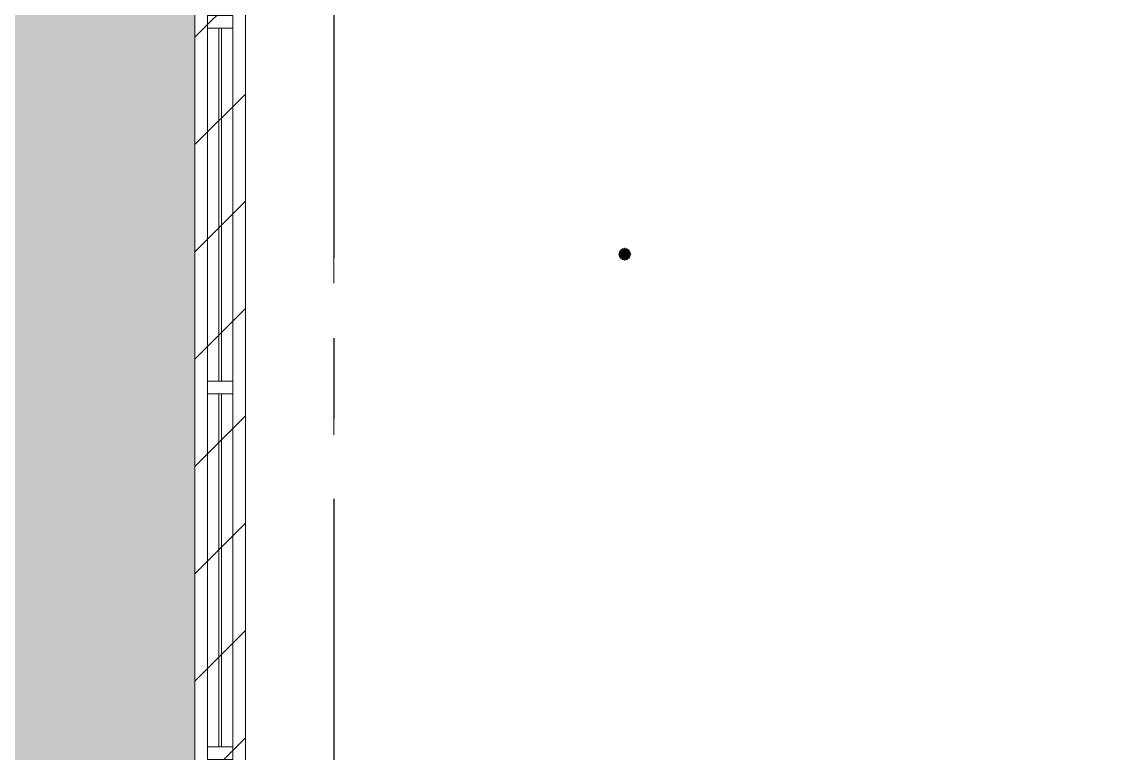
# Model space of a CAD drawing. Header units: millimetres. Extents: x -4000 to 187956, y -58990 to 162485.
# Drawn here: x 59266 to 63586, y 95727 to 98619 of the extents above; entities that cross this region are included whole.
import ezdxf

# ---------------------------------------------------------------- set-up
doc = ezdxf.new("R2010")
doc.units = ezdxf.units.MM
for name, pattern in [('Dash 1_16_', [317.5, 158.75, -158.75]), ('Grid Line', [2222.5, 1270, -317.5, 317.5, -317.5]), ('Grid Line 12_5mm', [2150, 1250, -300, 300, -300])]:
    doc.linetypes.add(name, pattern=pattern)
for name, color, linetype, lineweight in [('A-FLOR', 192, 'Continuous', 13), ('A-FLOR-PATT', 8, 'Continuous', 13), ('A-GLAZ-CURT', 52, 'Continuous', 9), ('A-GLAZ-CWMG', 51, 'Continuous', 9), ('A-WALL', 113, 'Continuous', 13), ('A-WALL-PATT', 111, 'Continuous', 13), ('F-SPRN', 3, 'Continuous', 9), ('P-PIPE', 3, 'Continuous', 9), ('P-PIPE-CNTR', 3, 'Continuous', 9), ('S-GRID', 1, 'Continuous', 30)]:
    doc.layers.add(name, color=color, linetype=linetype, lineweight=lineweight)

# ---------------------------------------------------------------- blocks, each defined once
blk = doc.blocks.new('System Panel - System Panel1-380615-0_000')
at = {"layer": 'A-GLAZ-CURT', "color": 253}
for p, q in [((-698, 5), (698, 5)), ((698, -5), (-698, -5))]:
    blk.add_line(p, q, dxfattribs=at)
at = {"layer": 'A-GLAZ-CURT', "color": 254}
for p, q in [((698, 5), (-698, 5)), ((-698, -5), (-698, 5)), ((-698, 5), (-698, -5)), ((698, 5), (698, -5)), ((698, 5), (698, -5)), ((-698, -5), (698, -5))]:
    blk.add_line(p, q, dxfattribs=at)
blk = doc.blocks.new('Rectangular Mullion - 50 x 100-347488-0_000')
at = {"layer": 'A-GLAZ-CWMG', "color": 252}
for p, q in [((50899.9, 48256.2), (50999.9, 48256.2)), ((50899.9, 46860.2), (50899.9, 48256.2)), ((50999.9, 48256.2), (50999.9, 46860.2)), ((50999.9, 46860.2), (50899.9, 46860.2))]:
    blk.add_line(p, q, dxfattribs=at)
at = {"layer": 'A-GLAZ-CWMG', "color": 254}
for p, q in [((50999.9, 48256.2), (50899.9, 48256.2)), ((50899.9, 46860.2), (50999.9, 46860.2))]:
    blk.add_line(p, q, dxfattribs=at)
at = {"layer": 'A-GLAZ-CWMG', "color": 253}
for p, q in [((50899.9, 48256.2), (50899.9, 46860.2)), ((50999.9, 48256.2), (50999.9, 46860.2))]:
    blk.add_line(p, q, dxfattribs=at)
blk = doc.blocks.new('Rectangular Mullion - 50 x 100-347489-0_000')
at = {"layer": 'A-GLAZ-CWMG', "color": 254}
for p, q in [((50899.9, 54040.2), (50944.9, 54040.2)), ((50944.9, 54040.2), (50899.9, 54040.2)), ((50899.9, 54040.2), (50899.9, 52644.2)), ((50944.9, 54040.2), (50954.9, 54040.2)), ((50954.9, 54040.2), (50999.9, 54040.2)), ((50999.9, 54040.2), (50954.9, 54040.2)), ((50999.9, 52644.2), (50999.9, 54040.2)), ((50899.9, 52644.2), (50944.9, 52644.2)), ((50944.9, 52644.2), (50899.9, 52644.2)), ((50954.9, 52644.2), (50944.9, 52644.2)), ((50954.9, 52644.2), (50999.9, 52644.2)), ((50999.9, 52644.2), (50954.9, 52644.2))]:
    blk.add_line(p, q, dxfattribs=at)
at = {"layer": 'A-GLAZ-CWMG', "color": 253}
for p, q in [((50899.9, 52644.2), (50899.9, 54040.2)), ((50999.9, 52644.2), (50999.9, 54040.2))]:
    blk.add_line(p, q, dxfattribs=at)
at = {"layer": 'A-GLAZ-CWMG', "color": 50}
for p, q in [((50954.9, 54040.2), (50944.9, 54040.2)), ((50944.9, 52644.2), (50954.9, 52644.2))]:
    blk.add_line(p, q, dxfattribs=at)
blk = doc.blocks.new('Rectangular Mullion - 50 x 100-351166-0_000')
at = {"layer": 'A-GLAZ-CWMG', "color": 253}
for p, q in [((25, 50), (-25, 50)), ((-25, -50), (25, -50))]:
    blk.add_line(p, q, dxfattribs=at)
at = {"layer": 'A-GLAZ-CWMG', "color": 254}
for p, q in [((-25, 50), (-25, 5)), ((25, 5), (25, 50)), ((-25, -5), (-25, -50)), ((25, -50), (25, -5))]:
    blk.add_line(p, q, dxfattribs=at)
at = {"layer": 'A-GLAZ-CWMG', "color": 252}
for p, q in [((-25, -50), (-25, 50)), ((-25, 50), (25, 50)), ((25, 50), (25, -50)), ((25, -50), (-25, -50))]:
    blk.add_line(p, q, dxfattribs=at)
at = {"layer": 'A-GLAZ-CWMG', "color": 50}
for p, q in [((-25, 5), (-25, -5)), ((25, -5), (25, 5))]:
    blk.add_line(p, q, dxfattribs=at)
blk = doc.blocks.new('Rectangular Mullion - 50 x 100-V707-0_000')
at = {"layer": 'A-GLAZ-CWMG', "color": 253}
for p, q in [((25, 50), (-25, 50)), ((-25, -50), (25, -50))]:
    blk.add_line(p, q, dxfattribs=at)
at = {"layer": 'A-GLAZ-CWMG', "color": 254}
for p, q in [((-25, 50), (-25, 5)), ((25, 5), (25, 50)), ((-25, -5), (-25, -50)), ((25, -50), (25, -5))]:
    blk.add_line(p, q, dxfattribs=at)
at = {"layer": 'A-GLAZ-CWMG', "color": 252}
for p, q in [((-25, -50), (-25, 50)), ((-25, 50), (25, 50)), ((25, 50), (25, -50)), ((25, -50), (-25, -50))]:
    blk.add_line(p, q, dxfattribs=at)
at = {"layer": 'A-GLAZ-CWMG', "color": 50}
for p, q in [((-25, 5), (-25, -5)), ((25, -5), (25, 5))]:
    blk.add_line(p, q, dxfattribs=at)
blk = doc.blocks.new('CMF2_NHAXUONG_A_rvt-1-0_000')
at = {"layer": 'A-FLOR-PATT', "lineweight": 9}
h = blk.add_hatch(dxfattribs=at)
h.set_pattern_fill('FP_27', color=252, style=0, pattern_type=2)
h.set_pattern_definition([(0, (83000, 72469.74), (0, 100), []), (90, (83000, 72469.74), (-200, 200), [100, -700]), (90, (83400, 72569.74), (-200, 200), [100, -700])])
h.paths.add_polyline_path([(51050, 25999.7), (59350, 25999.7), (59350, 35449.7), (59950, 35449.7), (59950, 45449.7), (59350, 45449.7), (59350, 55449.7), (59950, 55449.7), (59950, 64899.7), (51650, 64899.7), (51650, 55449.7), (51050, 55449.7), (51050, 45449.6), (51650, 45449.6), (51650, 35449.6), (51050, 35449.6), (51050, 26448.8)])
h.paths.add_polyline_path([(114950, 25999.7), (114950, 35449.6), (114350, 35449.6), (114350, 45449.6), (114950, 45449.6), (114950, 55449.7), (114350, 55449.7), (114350, 64899.7), (106050, 64899.7), (106050, 55449.7), (106650, 55449.7), (106650, 45449.7), (106050, 45449.7), (106050, 35449.7), (106650, 35449.7), (106650, 25999.7), (111663.5, 25999.7)])
h.paths.add_polyline_path([(109849.8, 29724.6), (107849.8, 29724.6), (107849.8, 31724.6), (109849.8, 31724.6)])
h.paths.add_polyline_path([(56149.8, 29724.6), (56149.8, 31724.6), (58149.8, 31724.6), (58149.8, 29724.6), (57243.6, 29724.6)])
h.paths.add_polyline_path([(111149.8, 39449.6), (111149.8, 41449.6), (113149.8, 41449.6), (113149.8, 39449.6), (111663.5, 39449.6)])
h.paths.add_polyline_path([(52849.8, 39449.6), (52849.8, 41449.6), (54849.8, 41449.6), (54849.8, 39449.6)])
h.paths.add_polyline_path([(109849.8, 49836.2), (107849.8, 49836.2), (107849.8, 51836.2), (109849.8, 51836.2)])
h.paths.add_polyline_path([(57243.6, 49836.2), (56149.8, 49836.2), (56149.8, 51836.2), (58149.8, 51836.2), (58149.8, 49836.2)])
h.paths.add_polyline_path([(51050, 82900), (59350, 82900), (59350, 91449.6), (59950, 91449.6), (59950, 101449.7), (59350, 101449.7), (59350, 111449.7), (59950, 111449.7), (59950, 118899.7), (51650, 118899.7), (51650, 111449.6), (51050, 111449.6), (51050, 101449.7), (51650, 101449.7), (51650, 91449.6), (51050, 91449.6), (51050, 84850.6)])
h.paths.add_polyline_path([(106650, 82900), (114950, 82900), (114950, 91449.6), (114350, 91449.6), (114350, 101449.7), (114950, 101449.7), (114950, 111449.6), (114350, 111449.6), (114350, 118899.7), (106050, 118899.7), (106050, 111449.7), (106650, 111449.7), (106650, 101449.7), (106050, 101449.7), (106050, 91449.6), (106650, 91449.6), (106650, 89522.8)])
h.paths.add_polyline_path([(54850, 95449.6), (52850, 95449.6), (52850, 97449.6), (54850, 97449.6)])
h.paths.add_polyline_path([(111663.5, 95449.6), (111149.6, 95449.6), (111149.6, 97449.6), (113149.6, 97449.6), (113149.6, 95449.6)])
h.paths.add_polyline_path([(57243.6, 105449.7), (56149.6, 105449.7), (56149.6, 107449.7), (58149.6, 107449.7), (58149.6, 105449.7)])
h.paths.add_polyline_path([(109850, 105449.7), (107850, 105449.7), (107850, 107449.7), (109850, 107449.7)])
h.paths.add_polyline_path([(111663.5, 114174.6), (111149.6, 114174.6), (111149.6, 116174.6), (113149.6, 116174.6), (113149.6, 114174.6)])
h.paths.add_polyline_path([(52850, 114174.6), (52850, 116174.6), (54850, 116174.6), (54850, 114174.6)])
at = {"layer": 'A-WALL-PATT', "lineweight": 9}
h = blk.add_hatch(dxfattribs=at)
h.set_pattern_fill('FP_13', color=250, style=0, pattern_type=2)
h.set_pattern_definition([(45, (0, 0), (-212.132, 212.132), [])])
h.paths.add_polyline_path([(59949.9, 92000), (60149.9, 92000), (60149.9, 100899.9), (59949.9, 100899.9), (59949.9, 93026.9)])
at = {"layer": 'A-FLOR', "color": 71, "lineweight": 15}
blk.add_line((59950, 100090), (59950, 92810), dxfattribs=at)
at = {"layer": 'A-FLOR', "color": 81, "lineweight": 15}
blk.add_line((59950, 92810), (59950, 100090), dxfattribs=at)
at = {"layer": 'A-WALL', "color": 90, "lineweight": 15}
for p, q in [((59949.9, 100899.9), (59949.9, 92000)), ((60149.9, 92000), (60149.9, 100899.9))]:
    blk.add_line(p, q, dxfattribs=at)
at = {"layer": 'A-WALL', "color": 53, "lineweight": 15}
for p, q in [((59949.9, 100090), (59949.9, 92810)), ((60149.9, 92810), (60149.9, 100090))]:
    blk.add_line(p, q, dxfattribs=at)
at = {"layer": 'A-WALL', "color": 35, "lineweight": 15}
for p, q in [((59949.9, 100090), (59949.9, 92810)), ((59949.9, 92810), (59949.9, 100090)), ((60149.9, 100090), (60149.9, 92810)), ((60149.9, 92810), (60149.9, 100090))]:
    blk.add_line(p, q, dxfattribs=at)
at = {"layer": 'S-GRID', "linetype": 'Grid Line 12_5mm', "lineweight": 9}
blk.add_line((60500, 161185.2), (60500, -16487.4), dxfattribs=at)
at = {"layer": 'A-GLAZ-CURT', "color": 250, "lineweight": 9, "rotation": 269.9999999999999}
for p in [(60050.1, 97896), (60050.1, 96450)]:
    blk.add_blockref('System Panel - System Panel1-380615-0_000', p, dxfattribs=at)
at = {"layer": 'A-GLAZ-CWMG', "color": 250, "lineweight": 9, "extrusion": (0, 0, -1), "rotation": 270.0000000000001}
for name, p in [('Rectangular Mullion - 50 x 100-351166-0_000', (-60050.1, 98619)), ('Rectangular Mullion - 50 x 100-V707-0_000', (-60050.1, 97173)), ('Rectangular Mullion - 50 x 100-V707-0_000', (-60050.1, 95727))]:
    blk.add_blockref(name, p, dxfattribs=at)
at = {"layer": 'A-GLAZ-CWMG', "color": 250, "lineweight": 9}
for name, p in [('Rectangular Mullion - 50 x 100-347488-0_000', (9100.1, 50337.8)), ('Rectangular Mullion - 50 x 100-347489-0_000', (9100.1, 44553.8)), ('Rectangular Mullion - 50 x 100-347488-0_000', (9100.1, 48891.8)), ('Rectangular Mullion - 50 x 100-347489-0_000', (9100.1, 43107.8))]:
    blk.add_blockref(name, p, dxfattribs=at)
blk = doc.blocks.new('Sprinkler_Up - DN20-V595-0_000')
at = {"layer": 'F-SPRN', "transparency": 33554534}
for points in [[(-13.5, 0), (-3.9, 0.7), (-1.7, 2.9), (-1.2, 3.5), (-0.6, 4), (0.6, 4), (1.2, 3.5), (1.7, 2.9), (4.6, 0), (22.2, 0), (18, 13.1), (6.9, 21.2), (-6.9, 21.2), (-18, 13.1), (-22.2, 0)], [(3.4, -21.2), (6.9, -21.2), (18, -13.1), (22.2, 0), (3.6, -1), (1.7, -2.9), (1.2, -3.5), (0.6, -4), (-0.6, -4), (-1.2, -3.5), (-1.7, -2.9), (-4.6, 0), (-21.9, -1), (-18, -13.1), (-6.9, -21.2), (0, -21.2)], [(0, -16.7), (4.3, -16.1), (11.8, -11.8), (16.1, -4.3), (16.1, 4.3), (11.8, 11.8), (8.3, 14.4), (0, 16.7), (-4.3, 16.1), (-11.8, 11.8), (-16.1, 4.3), (-16.1, -4.3), (-11.8, -11.8), (-8.3, -14.4)], [(0, -15.6), (7.8, -13.5), (13.5, -7.8), (15.1, -1), (15.1, 4), (13.5, 7.8), (7.8, 13.5), (0, 15.6), (-7.8, 13.5), (-11, 11), (-15.1, 4), (-15.1, -4), (-11, -11), (-7.8, -13.5)], [(-10.9, -5.5), (-10.9, 5.4), (-14.5, 5.4), (-14.5, -5.5)], [(-7.7, -5.5), (-7.7, 5.4), (-10.9, 5.4), (-10.9, -5.5)], [(0, -5.5), (0, 5.4), (-7.7, 5.4), (-7.7, -5.5)], [(0, 0), (5.7, 0), (2.9, 4.9), (-2.9, 4.9), (-5.7, 0)], [(2.9, -4.9), (5.7, 0), (-5.1, -1), (-2.9, -4.9)], [(-4.6, 0), (4.6, 0), (0, 4.6)], [(0, -4.6), (4.6, 0), (-3.6, -1)], [(-1.3, 0), (1.8, 0), (0, 2.6)], [(0, -2.6), (1.3, 0), (-1.1, -1)], [(7.7, -5.5), (7.7, 5.4), (0, 5.4), (0, -5.5)], [(10.9, -5.5), (10.9, 5.4), (7.7, 5.4), (7.7, -5.5)], [(14.5, -5.5), (14.5, 5.4), (10.9, 5.4), (10.9, -5.5)]]:
    blk.add_hatch(color=1, dxfattribs=at).paths.add_polyline_path(points)
at = {"layer": 'F-SPRN', "color": 1}
for p, q in [((-11.5, 5.4), (-14.5, 5.4)), ((-14.5, 5.4), (-11.3, 5.4)), ((-14.5, 5.4), (-14.5, 3.7)), ((-14.5, 3.3), (-14.5, 0)), ((-11.5, 5.4), (-11.5, 4)), ((-10.9, 1.9), (-10.9, 3.6)), ((-10.8, 5.4), (-8, 5.4)), ((-8.1, 5.4), (-10.8, 5.4)), ((-8.1, 5.4), (-8.1, 2.8)), ((-8.1, 2.5), (-8.1, 0.7)), ((-7.7, 4.8), (-7.7, 2.7)), ((-7.7, 4.8), (-7.7, 2.7)), ((-7.7, 2.1), (-7.7, 0.5)), ((-7.7, 2.1), (-7.7, 0.5)), ((-6.7, 5.4), (-4.7, 5.4)), ((-5.8, 3.8), (-5.8, 2.2)), ((-2, 0.4), (-2.1, 0.3)), ((-2.1, 0.3), (-2.1, 0.2)), ((-2.1, 0), (-2.1, 0)), ((-2.1, 0), (-2.1, -0.1)), ((-2, 0.5), (-2, 0.4)), ((-0.5, 2), (-0.6, 2)), ((-0.6, 2), (-0.6, 2)), ((-0.4, 2), (-0.5, 2)), ((-0.3, 2.1), (-0.4, 2)), ((-0.2, 2.1), (-0.3, 2.1)), ((-0.1, 2.1), (-0.2, 2.1)), ((0, 2.1), (-0.1, 2.1)), ((-0.1, 2.1), (-0.1, 2.1)), ((0.5, 2), (0.4, 2)), ((0.6, 2), (0.5, 2)), ((1.1, 1.7), (1.1, 1.8)), ((1.2, 1.7), (1.1, 1.7)), ((1.7, 1.2), (1.6, 1.3)), ((1.8, 1.1), (1.7, 1.2)), ((1.7, 1.2), (1.7, 1.2)), ((1.8, 1), (1.8, 1.1)), ((1.9, 0.9), (1.8, 1)), ((1.8, 1), (1.8, 1)), ((1.9, 0.8), (1.9, 0.9)), ((1.9, 0.7), (1.9, 0.8)), ((2, 0.7), (1.9, 0.7)), ((2, 0.4), (2, 0.5)), ((2.1, 0), (2.1, 0.1)), ((2.1, 0), (2.1, 0)), ((4.7, 5.4), (6.5, 5.4)), ((7.7, 5.4), (10.8, 5.4)), ((7.7, 5.2), (7.7, 2.7)), ((7.7, 5.2), (7.7, 2.7)), ((7.7, 2.3), (7.7, 0.5)), ((7.7, 2.3), (7.7, 0.5)), ((10.8, 5.4), (8.1, 5.4)), ((8.1, 5.4), (8.1, 2.8)), ((8.1, 2.5), (8.1, 0.4)), ((10.9, 5.4), (14.5, 5.4)), ((10.9, 3.6), (10.9, 0.2)), ((14.5, 5.4), (11.5, 5.4)), ((11.5, 5.4), (11.5, 4)), ((11.5, 3), (11.5, 0.2)), ((14.5, 5.4), (14.5, 0)), ((-14.5, -1.3), (-14.5, -3.7)), ((-11.1, -5.5), (-14.5, -5.5)), ((-14.5, -5.5), (-11.5, -5.5)), ((-10.9, -2.6), (-10.9, -1.3)), ((-10.8, -5.5), (-8.1, -5.5)), ((-7.8, -5.5), (-10.8, -5.5)), ((-8.1, -4.2), (-8.1, -5.5)), ((-7.7, -2.7), (-7.7, -4)), ((-7.7, -2.7), (-7.7, -4)), ((-7, -5.5), (-5.8, -5.5)), ((-4.8, -5.5), (-7, -5.5)), ((-5.8, -2.3), (-5.8, -3.8)), ((0, -2.1), (0.1, -2.1)), ((7, -5.5), (4.8, -5.5)), ((5.8, -2.2), (5.8, -3.8)), ((5.8, -5.5), (7, -5.5)), ((7.7, -1), (7.7, -2.3)), ((7.7, -1), (7.7, -2.3)), ((7.7, -2.7), (7.7, -5.4)), ((7.7, -2.7), (7.7, -5.4)), ((10.8, -5.5), (7.7, -5.5)), ((8.1, -1), (8.1, -2.5)), ((8.1, -2.8), (8.1, -5.5)), ((8.1, -5.5), (10.8, -5.5)), ((10.9, -1), (10.9, -3.6)), ((14.5, -5.5), (10.9, -5.5)), ((11.5, -1), (11.5, -3)), ((11.5, -4), (11.5, -5.5)), ((11.5, -5.5), (14.5, -5.5)), ((14.5, -1.3), (14.5, -5.5))]:
    blk.add_line(p, q, dxfattribs=at)
at = {"layer": 'F-SPRN', "color": 1, "flags": 128}
for points in [[(-2.1, 0.2), (-2.1, 0.1), (-2.1, 0)], [(-1.9, 0.8), (-2, 0.7), (-2, 0.6)], [(-2, 0.6), (-2, 0.5), (-2, 0.5)], [(-1.8, 1.1), (-1.8, 1), (-1.9, 0.9)], [(-1.9, 0.9), (-1.9, 0.8), (-1.9, 0.8)], [(-1.5, 1.4), (-1.6, 1.3), (-1.6, 1.3), (-1.7, 1.2), (-1.7, 1.1), (-1.8, 1.1)], [(-1.4, 1.5), (-1.5, 1.5), (-1.5, 1.4)], [(-1.2, 1.7), (-1.3, 1.6), (-1.4, 1.6), (-1.4, 1.5)], [(-1, 1.8), (-1.1, 1.8), (-1.2, 1.7), (-1.2, 1.7)], [(-0.8, 1.9), (-0.9, 1.9), (-0.9, 1.9), (-1, 1.8)], [(-0.6, 2), (-0.7, 2), (-0.8, 1.9)], [(0.2, 2.1), (0.1, 2.1), (0, 2.1)], [(0.4, 2), (0.4, 2), (0.3, 2.1), (0.2, 2.1)], [(0.8, 1.9), (0.7, 2), (0.6, 2)], [(0.9, 1.9), (0.8, 1.9), (0.8, 1.9)], [(1.1, 1.8), (1, 1.8), (0.9, 1.9)], [(1.3, 1.6), (1.3, 1.7), (1.2, 1.7)], [(1.4, 1.5), (1.4, 1.5), (1.3, 1.6)], [(1.6, 1.3), (1.6, 1.4), (1.5, 1.4), (1.4, 1.5)], [(2, 0.5), (2, 0.6), (2, 0.7)], [(2.1, 0.1), (2.1, 0.2), (2.1, 0.2), (2.1, 0.3), (2, 0.4)], [(-2.1, -0.1), (-2.1, -0.2), (-2.1, -0.2), (-2.1, -0.3)], [(-2.1, -0.3), (-2, -0.4), (-2, -0.5), (-2, -0.6), (-2, -0.7), (-1.9, -0.7), (-1.9, -0.8), (-1.9, -0.9), (-1.8, -1), (-1.8, -1), (-1.8, -1.1), (-1.7, -1.2), (-1.7, -1.2), (-1.6, -1.3), (-1.6, -1.4), (-1.5, -1.4), (-1.4, -1.5), (-1.4, -1.5), (-1.3, -1.6), (-1.3, -1.7), (-1.2, -1.7), (-1.1, -1.7), (-1.1, -1.8), (-1, -1.8), (-0.9, -1.9), (-0.8, -1.9), (-0.8, -1.9), (-0.7, -2), (-0.6, -2), (-0.5, -2), (-0.4, -2), (-0.4, -2), (-0.3, -2.1), (-0.2, -2.1), (-0.1, -2.1), (0, -2.1)], [(0.1, -2.1), (0.1, -2.1), (0.2, -2.1), (0.3, -2.1), (0.4, -2), (0.5, -2), (0.6, -2), (0.6, -2), (0.7, -2), (0.8, -1.9), (0.9, -1.9), (0.9, -1.9), (1, -1.8), (1.1, -1.8), (1.2, -1.7), (1.2, -1.7), (1.3, -1.6), (1.4, -1.6), (1.4, -1.5), (1.5, -1.5), (1.5, -1.4), (1.6, -1.3), (1.6, -1.3), (1.7, -1.2), (1.7, -1.1), (1.8, -1.1), (1.8, -1), (1.9, -0.9), (1.9, -0.8), (1.9, -0.8), (2, -0.7), (2, -0.6), (2, -0.5), (2, -0.5), (2, -0.4), (2.1, -0.3), (2.1, -0.2), (2.1, -0.1), (2.1, 0)]]:
    blk.add_lwpolyline(points, dxfattribs=at)
at = {"layer": 'F-SPRN', "color": 1}
for radius, start, end in [(22.2, 360, 180), (21.9, 165.6773, 179.2615), (21.9, 144.7698, 164.8151), (21.9, 126.6942, 143.2701), (16.7, 167.6802, 180), (16.7, 167.6802, 180), (16.7, 155.3879, 164.9693), (16.7, 155.3879, 164.9693), (15.6, 166.4265, 180), (15.6, 166.4265, 180), (15.6, 150.9409, 165), (15.6, 159.6139, 165), (16.7, 136.7213, 149.931), (16.7, 136.7213, 149.931), (15.6, 150.9409, 156.3845), (15.6, 138.4214, 150), (15.6, 138.4214, 150), (21.9, 108.2621, 125.7507), (16.7, 121.4181, 130.5751), (16.7, 121.4181, 130.5751), (15.6, 120.5262, 133.2078), (15.6, 120.5262, 133.2078), (16.7, 106.5995, 120), (16.7, 106.5995, 120), (15.6, 114.4363, 119.9813), (15.6, 114.4363, 119.9813), (21.9, 99.348, 107.901), (4.63, 155.7832, 180), (4.63, 155.7832, 180), (16.7, 96.4143, 105), (16.7, 96.4143, 105), (4.63, 109.0192, 138.2703), (4.63, 109.0192, 138.2703), (21.9, 90.145, 98.8503), (15.6, 95.5762, 100.6843), (15.6, 95.5762, 100.6843), (2.56, 109.0192, 168.8278), (2.56, 109.0192, 168.8278), (2.04, 109.0192, 180), (16.7, 83.0684, 90), (16.7, 83.0684, 90), (4.63, 17.9592, 90), (4.63, 17.9592, 90), (3.81, 57.0577, 90), (2.56, 14.5599, 90), (2.56, 14.5599, 90), (2.04, 10.4703, 90), (21.9, 72.5583, 89.4624), (15.6, 75.573, 80.5892), (15.6, 75.573, 80.5892), (3.81, 16.1605, 43.8358), (15.6, 67.5614, 74.5481), (15.6, 67.5614, 74.5481), (16.7, 60, 75), (16.7, 60, 75), (15.6, 60.0187, 65.5637), (15.6, 60.0187, 65.5637), (21.9, 54.2493, 71.7379), (15.6, 46.7922, 60), (15.6, 46.7922, 60), (16.7, 49.4249, 58.5819), (16.7, 49.4249, 58.5819), (15.6, 30, 41.5786), (15.6, 30, 41.5786), (16.7, 30, 43.2787), (16.7, 30, 43.2787), (21.9, 36.7299, 53.3058), (15.6, 23.6155, 29.5646), (15.6, 15, 29.5646), (15.6, 15, 20.3861), (16.7, 15, 24.6121), (16.7, 15, 24.6121), (15.6, 360, 13.6618), (15.6, 0, 13.6618), (16.7, 360, 12.3198), (16.7, 0, 12.3198), (21.9, 15.1849, 35.2302), (21.9, 0.7385, 14.3227), (22.2, 180, 360), (21.9, 180, 182.916), (21.9, 182.916, 194.3227), (21.9, 195.1849, 215.2302), (21.9, 216.7299, 233.3058), (16.7, 180, 192.3198), (16.7, 180, 192.3198), (16.7, 195.0307, 204.6121), (16.7, 195.0307, 204.6121), (15.6, 180, 183.8734), (15.6, 180, 183.8734), (15.6, 183.8734, 193.6618), (15.6, 183.8734, 193.6618), (15.6, 197.3339, 209.5646), (15.6, 197.3339, 209.5646), (16.7, 210.069, 223.2787), (16.7, 210.069, 223.2787), (15.6, 212.5472, 221.5786), (15.6, 212.5472, 221.5786), (21.9, 234.2493, 251.7379), (16.7, 229.4249, 238.5819), (16.7, 229.4249, 238.5819), (15.6, 233.795, 240), (15.6, 233.795, 240), (16.7, 240, 255), (16.7, 240, 255), (15.6, 240.0187, 254.5481), (15.6, 240.0187, 254.5481), (21.9, 252.5583, 269.4624), (5.71, 180, 192.6541), (4.63, 180, 200.2887), (4.63, 180, 200.2887), (4.63, 200.2887, 0), (4.63, 200.2887, 270), (15.6, 255, 267.64), (15.6, 255, 267.64), (3.81, 180, 204.6327), (3.81, 204.6327, 360), (2.56, 180, 0), (2.56, 180, 360), (2.04, 180, 0), (16.7, 263.0684, 270), (16.7, 263.0684, 270), (4.63, 270, 360), (21.9, 270.145, 278.8503), (15.6, 275.5762, 280.6843), (15.6, 275.5762, 280.6843), (16.7, 276.4143, 285), (16.7, 276.4143, 285), (21.9, 279.348, 287.901), (16.7, 286.5995, 300), (16.7, 286.5995, 300), (5.71, 347.3459, 0), (15.6, 294.4363, 299.9813), (15.6, 294.4363, 299.9813), (21.9, 288.2621, 305.7507), (15.6, 300, 313.2078), (15.6, 300, 313.2078), (16.7, 301.4181, 310.5751), (16.7, 301.4181, 310.5751), (15.6, 318.4214, 330), (15.6, 318.4214, 330), (16.7, 316.7213, 330), (16.7, 316.7213, 330), (21.9, 306.6942, 323.2701), (15.6, 330.4354, 345), (15.6, 330.4354, 336.3845), (15.6, 339.6139, 345), (15.6, 346.3382, 360), (15.6, 346.3382, 360), (16.7, 335.3879, 345), (16.7, 335.3879, 345), (16.7, 347.6802, 360), (16.7, 347.6802, 360), (21.9, 324.7698, 344.8151), (21.9, 345.6773, 357.084), (21.9, 357.084, 360)]:
    blk.add_arc((0, 0), radius, start, end, dxfattribs=at)
blk = doc.blocks.new('Steel_Transition_Threaded_HoaPhat - Standard-V860-0_000')
at = {"layer": 'P-PIPE', "lineweight": 13, "transparency": 33554534}
h = blk.add_hatch(color=1, dxfattribs=at)
h.paths.add_polyline_path([(49550, 97677.6), (49555.8, 97678.4), (49561.3, 97680.6), (49565.9, 97684.2), (49569.5, 97688.8), (49571.7, 97694.3), (49572.5, 97700.1), (49571.7, 97705.9), (49569.5, 97711.3), (49565.9, 97716), (49561.3, 97719.6), (49555.8, 97721.8), (49550, 97722.6), (49544.2, 97721.8), (49538.8, 97719.6), (49534.1, 97716), (49530.5, 97711.3), (49528.3, 97705.9), (49527.6, 97699), (49528.3, 97694.3), (49530.5, 97688.8), (49534.1, 97684.2), (49538.8, 97680.6), (49544.2, 97678.4)])
h.paths.add_polyline_path([(49550, 97680), (49544.8, 97680.7), (49540, 97682.7), (49535.8, 97685.9), (49532.6, 97690), (49530, 97699), (49529.9, 97700.1), (49530.6, 97705.3), (49532.6, 97710.1), (49535.8, 97714.3), (49540, 97717.5), (49544.8, 97719.5), (49550, 97720.2), (49555.2, 97719.5), (49560.1, 97717.5), (49564.2, 97714.3), (49567.4, 97710.1), (49569.4, 97705.3), (49570, 97699), (49569.4, 97694.9), (49567.4, 97690), (49564.2, 97685.9), (49560.1, 97682.7), (49555.2, 97680.7)])
for points in [[(49570.1, 97700.1), (49569.4, 97705.3), (49567.4, 97710.1), (49564.2, 97714.3), (49560.1, 97717.5), (49555.2, 97719.5), (49550, 97720.2), (49544.8, 97719.5), (49540, 97717.5), (49535.8, 97714.3), (49532.6, 97710.1), (49530.6, 97705.3), (49529.9, 97700.1), (49533.6, 97700.1), (49535.8, 97708.3), (49541.8, 97714.3), (49550, 97716.5), (49558.2, 97714.3), (49564.2, 97708.3), (49566.4, 97700.1)], [(49550, 97680), (49555.2, 97680.7), (49560.1, 97682.7), (49564.2, 97685.9), (49567.4, 97690), (49570, 97699), (49570.1, 97700.1), (49566.3, 97699), (49564.2, 97691.9), (49558.2, 97685.9), (49550, 97683.7), (49541.8, 97685.9), (49535.8, 97691.9), (49533.6, 97700.1), (49530, 97699), (49530.6, 97694.9), (49532.6, 97690), (49535.8, 97685.9), (49540, 97682.7), (49544.8, 97680.7)], [(49550, 97681.6), (49554.8, 97682.2), (49559.3, 97684.1), (49563.1, 97687), (49566, 97690.8), (49568.4, 97699), (49568.5, 97700.1), (49567.9, 97704.9), (49566, 97709.3), (49563.1, 97713.2), (49559.3, 97716.1), (49554.8, 97718), (49550, 97718.6), (49545.2, 97718), (49540.8, 97716.1), (49536.9, 97713.2), (49534, 97709.3), (49532.1, 97704.9), (49531.6, 97699), (49532.1, 97695.3), (49534, 97690.8), (49536.9, 97687), (49540.8, 97684.1), (49545.2, 97682.2)]]:
    blk.add_hatch(color=1, dxfattribs=at).paths.add_polyline_path(points)
at = {"layer": 'P-PIPE', "color": 20, "lineweight": 13}
for radius, start, end in [(22.5, 0, 180), (22.5, 0, 180), (20.1, 90.5246, 98.5089), (20.1, 75.0607, 87.9279), (22.5, 180, 0), (22.5, 180, 0), (20.1, 166.0499, 180), (20.1, 180, 183.0068), (20.1, 184.1755, 193.9501), (20.1, 150, 162.7449), (20.1, 197.2551, 210), (18.5, 166.5939, 180), (18.5, 166.5939, 180), (18.5, 180, 193.4061), (18.5, 180, 193.4061), (18.5, 157.6232, 165), (18.5, 157.6232, 165), (18.5, 195, 202.3768), (18.5, 195, 202.3768), (20.1, 128.8856, 148.1553), (20.1, 211.8447, 231.1144), (16.4, 180, 191.4533), (16.4, 168.5467, 175.1607), (18.5, 136.4297, 150), (18.5, 136.4297, 150), (18.5, 210, 223.5703), (18.5, 210, 223.5703), (16.4, 158.0319, 163.506), (16.4, 141.9681, 150), (16.4, 210.6635, 218.0319), (18.5, 123.4976, 133.2041), (18.5, 123.4976, 133.2041), (18.5, 226.7959, 236.5024), (18.5, 226.7959, 236.5024), (20.1, 109.6859, 125.0043), (20.1, 234.9957, 255), (16.4, 230.4733, 236.6389), (16.4, 121.0738, 126.4537), (18.5, 106.819, 120), (18.5, 106.819, 120), (18.5, 240, 255), (18.5, 240, 255), (16.4, 113.4045, 120), (16.4, 240, 246.5955), (16.4, 246.9681, 255), (16.4, 107.4657, 111.9681), (20.1, 100.9975, 105), (20.1, 255.0607, 267.9279), (18.5, 91.4353, 103.2046), (18.5, 91.4353, 103.2046), (16.4, 96.2132, 104.6042), (18.5, 258.0986, 270), (18.5, 258.0986, 270), (16.4, 264.1652, 268.506), (18.5, 78.0986, 90), (18.5, 78.0986, 90), (20.1, 270.5246, 278.5089), (18.5, 271.4353, 283.2046), (18.5, 271.4353, 283.2046), (16.4, 276.4537, 283.9063), (20.1, 280.9975, 285), (16.4, 66.9681, 75), (18.5, 60, 75), (18.5, 60, 75), (16.4, 287.4657, 291.9681), (20.1, 54.9957, 75), (18.5, 286.819, 300), (18.5, 286.819, 300), (16.4, 293.4045, 300), (20.1, 289.6859, 305.0043), (18.5, 46.7959, 56.5024), (18.5, 46.7959, 56.5024), (18.5, 303.4976, 313.2041), (18.5, 303.4976, 313.2041), (20.1, 31.8447, 51.1144), (20.1, 308.8856, 328.1553), (16.4, 30, 38.0319), (18.5, 30, 43.5703), (18.5, 30, 43.5703), (18.5, 316.4297, 330), (18.5, 316.4297, 330), (16.4, 338.0319, 342.8691), (16.4, 0, 8.0319), (16.4, 351.9681, 0), (18.5, 15, 22.3768), (18.5, 15, 22.3768), (18.5, 337.6232, 345), (18.5, 337.6232, 345), (20.1, 17.2551, 30), (20.1, 330, 342.7449), (18.5, 0, 13.4061), (18.5, 0, 13.4061), (18.5, 346.5939, 0), (18.5, 346.5939, 0), (20.1, 0, 13.9501), (20.1, 346.0499, 355.8245), (20.1, 356.9932, 0)]:
    blk.add_arc((49550, 97700.1), radius, start, end, dxfattribs=at)

msp = doc.modelspace()

# ---------------------------------------------------------------- block references
at = {"lineweight": 5}
msp.add_blockref('CMF2_NHAXUONG_A_rvt-1-0_000', (0, 0), dxfattribs=at)

# ---------------------------------------------------------------- next in the draw order: hatches: boundary and pattern name
at = {"layer": 'P-PIPE', "transparency": 33554534}
for points in [[(61641.7, 97685.6), (61642.8, 97687.6), (61641.7, 97691.7), (61642.8, 97695.9), (61646, 97699), (61657.2, 97704.3), (61658.4, 97708.4), (61657.2, 97712.6), (61655.9, 97714.3), (61650, 97716.8), (61641.7, 97714.6), (61635.5, 97708.4), (61633.3, 97700.1), (61635.5, 97691.7), (61638.2, 97688.3)], [(61650, 97683.4), (61658.4, 97685.6), (61661.8, 97688.3), (61666.1, 97695.8), (61666.1, 97704.4), (61661.8, 97711.9), (61658.4, 97714.6), (61650, 97716.8), (61645.7, 97716.2), (61638.2, 97711.9), (61633.9, 97704.4), (61633.9, 97695.8), (61638.2, 97688.3), (61641.7, 97685.6)]]:
    msp.add_hatch(color=1, dxfattribs=at).paths.add_polyline_path(points)

# ---------------------------------------------------------------- next in the draw order: linework, layer by layer
at = {"layer": 'P-PIPE', "color": 1}
for centre, radius, start, end in [((61650, 97700.1), 16.7, 170.1108, 177.203), ((61650, 97700.1), 16.7, 180, 184.3261), ((61650, 97700.1), 16.7, 184.3261, 189.8892), ((61650, 97700.1), 16.7, 190.2154, 195.2487), ((61650, 97700.1), 16.7, 157.579, 164.2722), ((61650, 97700.1), 16.7, 140.6908, 147.6969), ((61650, 97700.1), 16.7, 231.8726, 237.203), ((61650, 97691.7), 8.35, 172.0327, 181.5407), ((61650, 97691.7), 8.35, 199.9004, 209.0413), ((61650, 97691.7), 8.35, 131.0366, 150), ((61650, 97700.1), 16.7, 246.8976, 251.0986), ((61650, 97691.7), 8.35, 226.6998, 240.5692), ((61650, 97691.7), 8.35, 115.6806, 125.5287), ((61650, 97700.1), 16.7, 254.7154, 259.6727), ((61650, 97691.7), 8.35, 249.0027, 259.2369), ((61650, 97691.7), 8.35, 90, 100.6842), ((61650, 97700.1), 16.7, 266.0042, 273.5288), ((61650, 97708.4), 8.35, 270, 280.6842), ((61650, 97708.4), 8.35, 69.0027, 79.2369), ((61650, 97708.4), 8.35, 46.6998, 60.5692), ((61650, 97700.1), 16.7, 284.6882, 289.3082), ((61650, 97708.4), 8.35, 316.3183, 330), ((61650, 97708.4), 8.35, 20.1285, 29.0413), ((61650, 97708.4), 8.35, 8.0385, 17.9918), ((61650, 97700.1), 16.7, 46.0317, 51.8726), ((61650, 97700.1), 16.7, 308.1274, 313.9683), ((61650, 97700.1), 16.7, 32.3031, 45.2846), ((61650, 97700.1), 16.7, 314.7154, 320.6908), ((61650, 97700.1), 16.7, 25.0364, 31.0974), ((61650, 97700.1), 16.7, 328.9026, 336.686), ((61650, 97700.1), 16.7, 16.9375, 22.421), ((61650, 97700.1), 16.7, 4.3093, 9.8892), ((61650, 97700.1), 16.7, 350.1108, 0)]:
    msp.add_arc(centre, radius, start, end, dxfattribs=at)
at = {"layer": 'P-PIPE-CNTR', "color": 1, "linetype": 'Dash 1_16_'}
for p, q in [((61650, 97722.6), (61650, 97725.1)), ((61650, 97721.2), (61650, 97722.6)), ((61650, 97718.6), (61650, 97720.2)), ((61625, 97700.1), (61627.5, 97700.1)), ((61627.8, 97700.1), (61631.5, 97700.1)), ((61636.5, 97700.1), (61642.3, 97700.1)), ((61645.4, 97700.1), (61647.6, 97700.1)), ((61648.7, 97700.1), (61650, 97700.1)), ((61650, 97716.8), (61650, 97718.6)), ((61650, 97713.6), (61650, 97715.2)), ((61650, 97709.8), (61650, 97712.6)), ((61650, 97705.5), (61650, 97709.1)), ((61650, 97702.6), (61650, 97704.3)), ((61650, 97700.1), (61650, 97702.1)), ((61650, 97700.1), (61651.3, 97700.1)), ((61650, 97695.9), (61650, 97697.5)), ((61650, 97691.1), (61650, 97694.6)), ((61650, 97688.1), (61650, 97690.4)), ((61650, 97685), (61650, 97686.5)), ((61650, 97681.6), (61650, 97683.4)), ((61650, 97680), (61650, 97681.6)), ((61650, 97677.6), (61650, 97678.9)), ((61650, 97675.1), (61650, 97677.6)), ((61651.8, 97700.1), (61654.6, 97700.1)), ((61655.7, 97700.1), (61663.5, 97700.1)), ((61666.4, 97700.1), (61667.9, 97700.1)), ((61668.5, 97700.1), (61672.2, 97700.1)), ((61672.5, 97700.1), (61675, 97700.1))]:
    msp.add_line(p, q, dxfattribs=at)
at = {"layer": 'S-GRID', "linetype": 'Grid Line'}
msp.add_line((60500, 161185.2), (60500, -16487.4), dxfattribs=at)

# ---------------------------------------------------------------- next in the draw order: block references
at = {"layer": 'F-SPRN', "color": 1}
msp.add_blockref('Sprinkler_Up - DN20-V595-0_000', (61650, 97700.1), dxfattribs=at)
at = {"layer": 'P-PIPE', "color": 20, "lineweight": 13}
msp.add_blockref('Steel_Transition_Threaded_HoaPhat - Standard-V860-0_000', (12100, 0), dxfattribs=at)

doc.saveas('drawing.dxf')
